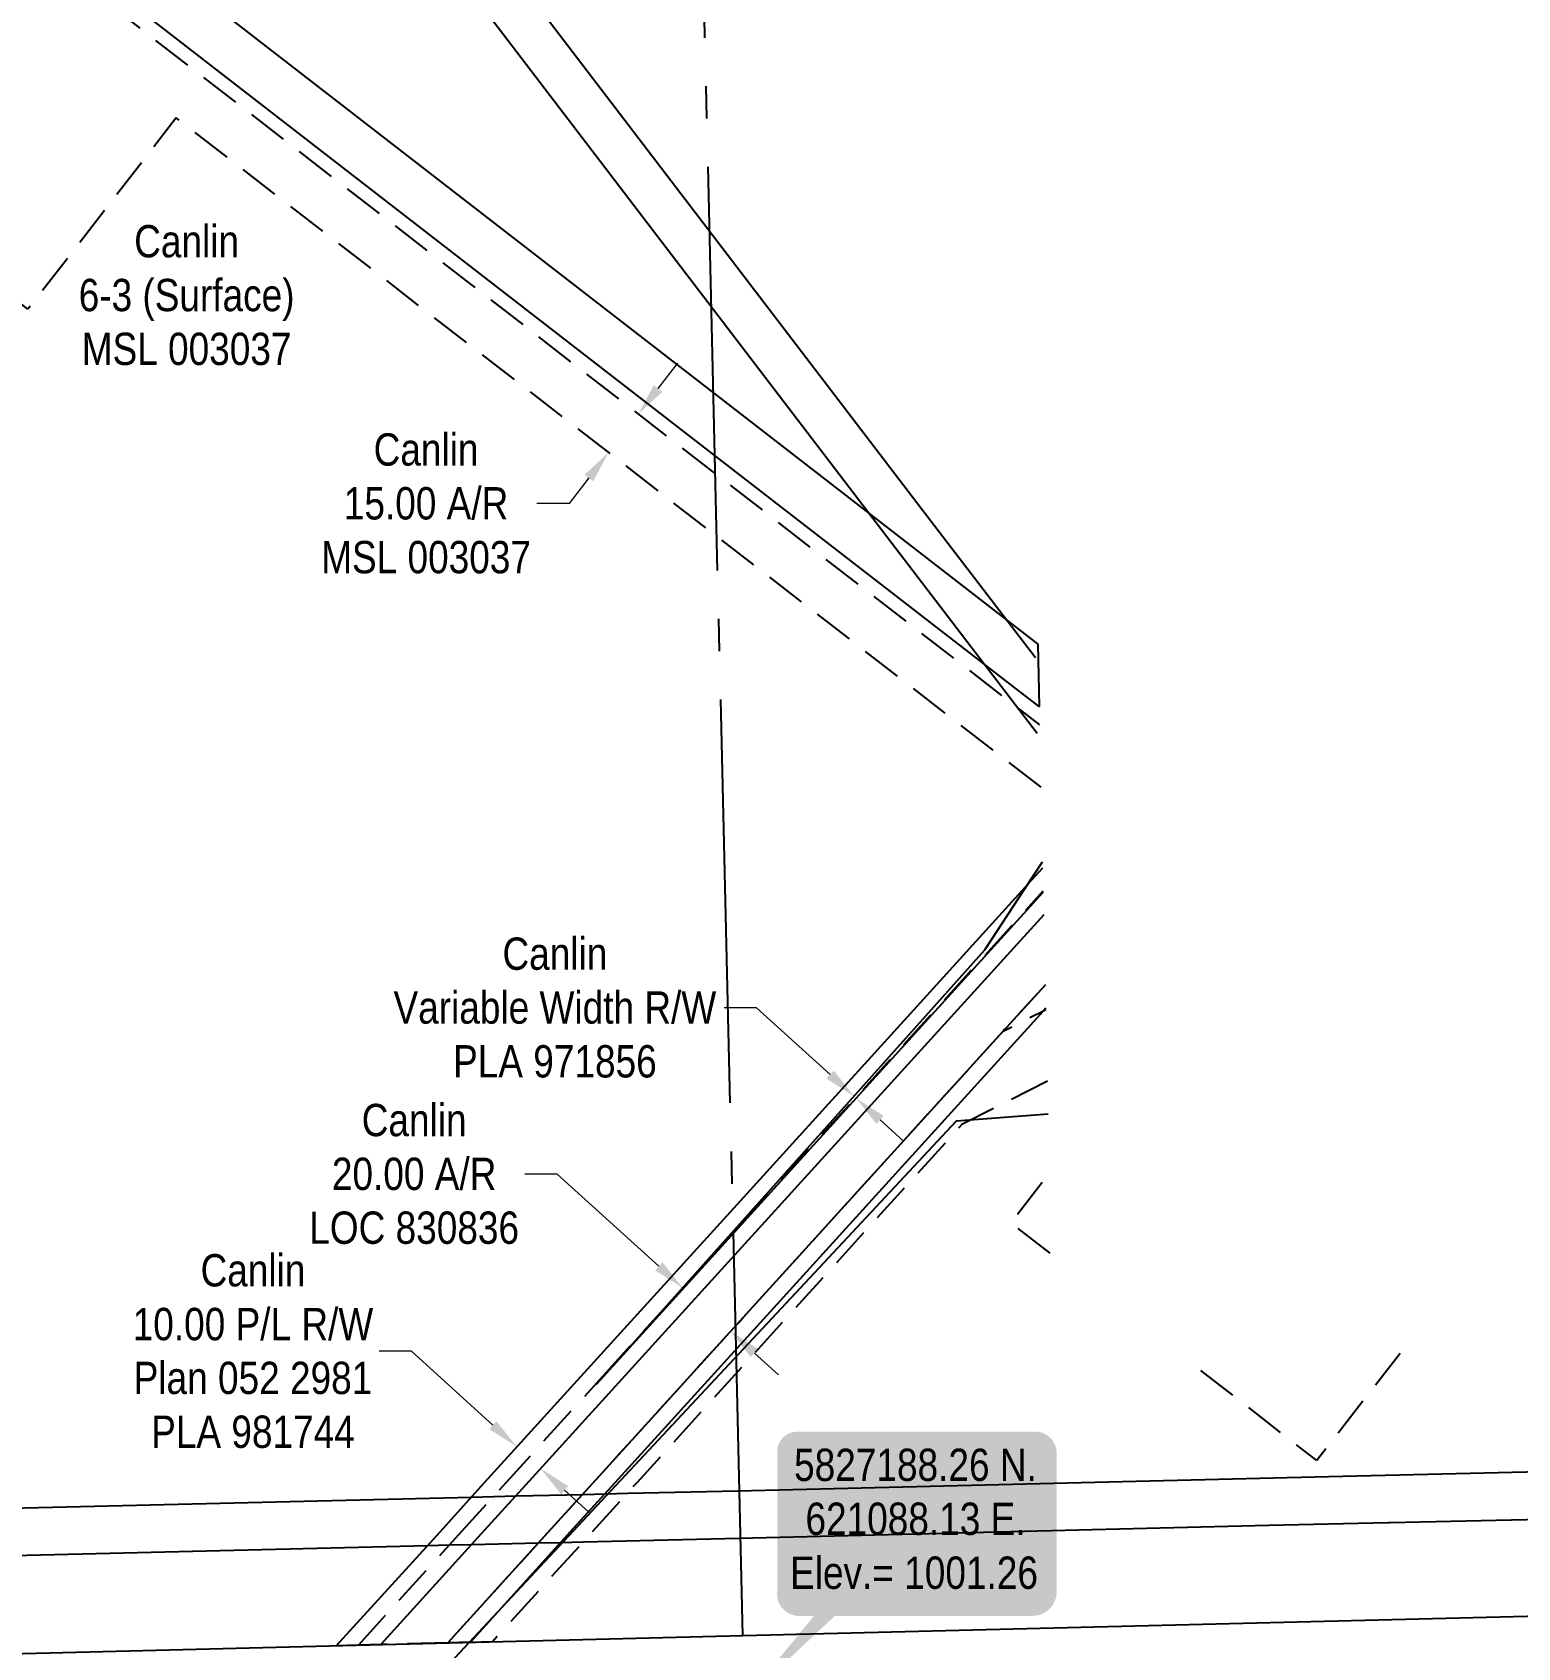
# Model space of a CAD drawing. Extents: x 616011 to 624727, y 5824635 to 5831187.
# Drawn here: x 620868 to 621328, y 5827205 to 5827705 of the extents above; entities that cross this region are included whole.
import ezdxf

# ---------------------------------------------------------------- set-up
doc = ezdxf.new("R2010")
doc.units = 0
doc.header["$LTSCALE"] = 5
doc.header["$PDSIZE"] = 0.5
for name, pattern in [('foc-ACCESSROAD', [3.75, 2.5, -1.25]), ('foc-FLOWLINE', [3.75, 2.5, -1.25]), ('foc-QUARTERLINE', [33, 25, -3, 2, -3])]:
    doc.linetypes.add(name, pattern=pattern)
doc.layers.get('Defpoints').update_dxf_attribs({"color": 9})
for name, color, linetype in [('AS-POWER', 104, 'foc-POWER'), ('C-AR', 13, 'foc-ACCESSROAD'), ('C-RW', 13, 'Continuous'), ('C-WS', 13, 'foc-ACCESSROAD'), ('DETAIL-T', 7, 'Continuous'), ('F-EZE', 190, 'foc-FLOWLINE'), ('F-RW', 190, 'Continuous'), ('F-WS', 190, 'foc-ACCESSROAD'), ('L-QSEC', 8, 'foc-QUARTERLINE'), ('L-SEC', 7, 'Continuous')]:
    doc.layers.add(name, color=color, linetype=linetype)
for name, color, linetype, lineweight in [('C-AR-T', 13, 'Continuous', 9), ('C-RW-T', 13, 'Continuous', 9), ('F-EZE-T', 190, 'Continuous', 9)]:
    doc.layers.add(name, color=color, linetype=linetype, lineweight=lineweight)
doc.styles.add('80', font='ARIALN.TTF', dxfattribs={"height": 10})
doc.styles.add('80CG', font='ARIALN.TTF', dxfattribs={"height": 10})
doc.styles.add('foc-LtypeFont', font='ARIALN.TTF', dxfattribs={"height": 7.35})
doc.linetypes.add('foc-POWER', pattern='A,6,-1,["P",foc-LtypeFont,S=0.2,R=0,X=-0.625,Y=-0.75],-1.24,4', length=12.24)
doc.dimstyles.new('Compass 5 000', dxfattribs={"dimscale": 5, "dimtxt": 9, "dimasz": 2, "dimexe": 0.2, "dimexo": 0.0625, "dimgap": 0.5, "dimtad": 0, "dimtih": 1, "dimtoh": 1, "dimzin": 0, "dimdsep": 46, "dimtxsty": '80CG', "dimcen": 0.1, "dimse1": 1, "dimse2": 1, "dimclrd": 256, "dimclrt": 256, "dimaunit": 1, "dimadec": 4, "dimazin": 0, "dimtfac": 0.06, "dimtofl": 0, "dimtmove": 0, "dimatfit": 1, "dimfxl": 0.2, "dimtolj": 1, "dimtzin": 0, "dimlwd": -1, "dimarcsym": 0})

# ---------------------------------------------------------------- blocks, each defined once
blk = doc.blocks.new('*U83')
h = blk.add_hatch(color=254)
edge = h.paths.add_edge_path()
edge.add_line((-36.5, -28.5), (36.5, -28.5))
edge.add_arc((36.5, -22.5), 6, 270, 360)
edge.add_line((42.5, -22.5), (42.5, 21))
edge.add_arc((36.5, 21), 6, 0, 90)
edge.add_line((36.5, 27), (-36.5, 27))
edge.add_arc((-36.5, 21), 6, 90, 180)
edge.add_line((-42.5, 21), (-42.5, -22.5))
edge.add_arc((-36.5, -22.5), 6, 180, 270)
at = {"color": 1, "flags": 128}
blk.add_lwpolyline([(-36.5, -28.5, 3, 3, 0), (36.5, -28.5, 3, 3, 0.414214), (42.5, -22.5, 3, 3, 0), (42.5, 21, 3, 0, 0.414214), (36.5, 27, 0, 0, 0), (-36.5, 27, 0, 0, 0.414214), (-42.5, 21, 0, 0, 0), (-42.5, -22.5, 0, 3, 0.414214)], format="xyseb", close=True, dxfattribs=at)
blk.add_lwpolyline([(-52.67, -56.23, 0, 10, 0), (0, 0, 5, 5, 0)], format="xyseb", dxfattribs=at)
at = {"color": 1, "style": '80'}
blk.add_attdef('ENTER_TEXT_001', (-35.99, -5), '', height=10, dxfattribs=at)
blk = doc.blocks.new('*D162')
at = {"layer": 'C-AR-T', "transparency": 16777216}
for p, q in [((621061.35, 5827594.59), (621067.47, 5827602.5)), ((621039.93, 5827566.9), (621033.81, 5827558.99)), ((621033.81, 5827558.99), (621023.81, 5827558.99))]:
    blk.add_line(p, q, dxfattribs=at)
for points in [[(621060.03, 5827595.61), (621062.67, 5827593.57), (621055.23, 5827586.68)], [(621038.61, 5827567.92), (621041.25, 5827565.88), (621046.05, 5827574.81)]]:
    blk.add_solid(points, dxfattribs=at)
at = {"layer": 'Defpoints', "color": 0, "transparency": 16777216}
for p in [(621039.49, 5827598.85), (621030.31, 5827586.98), (621046.05, 5827574.81)]:
    blk.add_point(p, dxfattribs=at)
at = {"layer": 'C-AR-T', "transparency": 16777216, "insert": (620989.53, 5827558.99), "char_height": 10, "attachment_point": 5, "style": '80CG'}
blk.add_mtext('\\A1;Canlin\\P15.00 A/R\\PMSL 003037', dxfattribs=at)
blk = doc.blocks.new('*D163')
at = {"layer": 'C-AR-T', "transparency": 16777216}
for p, q in [((621030.14, 5827351.31), (621020.14, 5827351.31)), ((621061.6, 5827322.75), (621030.14, 5827351.31)), ((621091.21, 5827295.87), (621098.61, 5827289.15))]:
    blk.add_line(p, q, dxfattribs=at)
for points in [[(621062.72, 5827323.98), (621060.48, 5827321.51), (621069.01, 5827316.03)], [(621092.33, 5827297.11), (621090.09, 5827294.64), (621083.81, 5827302.59)]]:
    blk.add_solid(points, dxfattribs=at)
at = {"layer": 'Defpoints', "color": 0, "transparency": 16777216}
for p in [(621075.69, 5827323.38), (621069.01, 5827316.03), (621090.48, 5827309.95)]:
    blk.add_point(p, dxfattribs=at)
at = {"layer": 'C-AR-T', "transparency": 16777216, "insert": (620985.84, 5827351.31), "char_height": 10, "attachment_point": 5, "style": '80CG'}
blk.add_mtext('\\A1;Canlin\\P20.00 A/R\\PLOC 830836', dxfattribs=at)
blk = doc.blocks.new('*D197')
at = {"layer": 'C-RW-T', "transparency": 16777216}
for p, q in [((620985.03, 5827296.45), (620975.03, 5827296.45)), ((621010.22, 5827273.56), (620985.03, 5827296.45)), ((621032.42, 5827253.4), (621039.82, 5827246.68))]:
    blk.add_line(p, q, dxfattribs=at)
for points in [[(621011.34, 5827274.79), (621009.1, 5827272.33), (621017.63, 5827266.84)], [(621033.54, 5827254.64), (621031.3, 5827252.17), (621025.02, 5827260.13)]]:
    blk.add_solid(points, dxfattribs=at)
at = {"layer": 'Defpoints', "color": 0, "transparency": 16777216}
for p in [(621017.63, 5827266.84), (621018.99, 5827268.34), (621026.38, 5827261.62)]:
    blk.add_point(p, dxfattribs=at)
at = {"layer": 'C-RW-T', "transparency": 16777216, "insert": (620935.94, 5827296.45), "char_height": 10, "attachment_point": 5, "style": '80CG'}
blk.add_mtext('\\A1;Canlin\\P10.00 P/L R/W\\PPlan 052 2981^JPLA 981744', dxfattribs=at)
blk = doc.blocks.new('*D206')
at = {"layer": 'C-RW-T', "transparency": 16777216}
for p, q in [((621091.82, 5827402.84), (621081.82, 5827402.84)), ((621114.63, 5827382.14), (621091.82, 5827402.84)), ((621130.09, 5827368.09), (621137.5, 5827361.37))]:
    blk.add_line(p, q, dxfattribs=at)
for points in [[(621115.75, 5827383.37), (621113.5, 5827380.9), (621122.03, 5827375.41)], [(621131.21, 5827369.33), (621128.97, 5827366.86), (621122.69, 5827374.82)]]:
    blk.add_solid(points, dxfattribs=at)
at = {"layer": 'Defpoints', "color": 0, "transparency": 16777216}
for p in [(621122.03, 5827375.41), (621122.13, 5827375.52), (621122.79, 5827374.93)]:
    blk.add_point(p, dxfattribs=at)
at = {"layer": 'C-RW-T', "transparency": 16777216, "insert": (621029.42, 5827402.84), "char_height": 10, "attachment_point": 5, "style": '80CG'}
blk.add_mtext('\\A1;Canlin\\PVariable Width R/W\\PPLA 971856', dxfattribs=at)
blk = doc.blocks.new('*D289')
at = {"layer": 'Defpoints', "color": 0, "transparency": 16777216}
for p in [(620931.57, 5827134.86), (620942.41, 5827131.9), (620939, 5827128.13)]:
    blk.add_point(p, dxfattribs=at)
at = {"layer": 'F-EZE-T', "transparency": 16777216}
for p, q in [((620914.85, 5827156.87), (620904.85, 5827156.87)), ((620927.58, 5827145.34), (620914.85, 5827156.87)), ((620949.82, 5827125.18), (620957.23, 5827118.46))]:
    blk.add_line(p, q, dxfattribs=at)
for points in [[(620928.7, 5827146.58), (620926.46, 5827144.11), (620934.99, 5827138.63)], [(620950.94, 5827126.41), (620948.7, 5827123.94), (620942.41, 5827131.9)]]:
    blk.add_solid(points, dxfattribs=at)
at = {"layer": 'F-EZE-T', "transparency": 16777216, "insert": (620845.71, 5827156.87), "char_height": 10, "attachment_point": 5, "style": '80CG'}
blk.add_mtext('\\A1;Fortis\\P10.00 Power Line R/W\\PEZE 910257', dxfattribs=at)

msp = doc.modelspace()

# ---------------------------------------------------------------- linework, layer by layer
at = {"layer": 'AS-POWER', "flags": 128}
msp.add_lwpolyline([(619975.008, 5827574.25), (620135.119, 5827718.079), (620169.667, 5827694.708), (620246.4, 5827597.913), (620317.857, 5827532.514), (620389.741, 5827467.313), (620460.886, 5827402.305), (620433.919, 5827333.046), (620448.262, 5827289.312), (620460.216, 5827289.684), (620463.132, 5827165.98), (620753.954, 5826958.172), (620783.108, 5826971.046), (621153.742, 5827367.85), (621182.156, 5827370.012)], dxfattribs=at)
at = {"layer": 'C-AR'}
msp.add_lwpolyline([(621181.278, 5827409.973), (621168.178, 5827395.542), (621087.733, 5827306.92), (621044.25, 5827259.018), (621041.043, 5827255.485), (621030.468, 5827243.835), (621027.273, 5827240.315), (620996.241, 5827206.104), (620975.513, 5827205.589), (620968.603, 5827205.417), (620999.707, 5827239.685), (621013.434, 5827254.807), (621044.332, 5827288.843), (621087.015, 5827335.861), (621180.64, 5827438.998)], dxfattribs=at)
at = {"layer": 'C-RW'}
for points in [[(620272.975, 5828217.591), (620550.584, 5828002.424), (620827.588, 5827787.74), (620835.585, 5827781.542), (620843.584, 5827775.343), (620855.827, 5827766.08), (620863.651, 5827759.79), (621080.885, 5827591.422), (621138.205, 5827546.996), (621178.961, 5827515.409), (621179.385, 5827496.108), (621173.576, 5827500.61), (621081.356, 5827572.037), (620845.22, 5827754.929), (620833.098, 5827764.318), (620825.1, 5827770.517), (620817.102, 5827776.714), (620526.55, 5828001.868), (620273.446, 5828198.013)], [(621180.802, 5827431.649), (621087.195, 5827328.586), (621020.339, 5827254.977), (621006.592, 5827239.842), (620975.513, 5827205.589), (620968.603, 5827205.417), (620961.694, 5827205.245), (620992.932, 5827239.518), (621006.546, 5827254.638), (621086.836, 5827343.035), (621177.088, 5827442.401), (621180.483, 5827446.139)], [(621180.647, 5827438.662), (621084.98, 5827333.276), (621042.298, 5827286.258), (621084.963, 5827333.964), (621162.552, 5827420.725), (621175.054, 5827439.815), (621180.441, 5827448.042)], [(621181.438, 5827402.706), (621180.719, 5827401.915), (621087.913, 5827299.675), (621047.954, 5827255.654), (621034.172, 5827240.473), (621003.151, 5827206.276), (620996.241, 5827206.104), (621027.273, 5827240.315), (621030.468, 5827243.835), (621041.043, 5827255.485), (621044.25, 5827259.018), (621087.733, 5827306.92), (621168.178, 5827395.542), (621181.278, 5827409.973)]]:
    msp.add_lwpolyline(points, dxfattribs=at)
at = {"layer": 'C-WS', "flags": 128}
msp.add_lwpolyline([(621179.934, 5827471.106), (621078.895, 5827549.364), (620912.205, 5827678.468), (620866.254, 5827619.139), (620787.781, 5827679.919), (620779.905, 5827686.017), (620783.244, 5827689.527), (620842.29, 5827751.603), (621078.426, 5827568.711), (621170.646, 5827497.284), (621179.51, 5827490.413)], dxfattribs=at)
at = {"layer": 'F-EZE', "flags": 128}
msp.add_lwpolyline([(621181.935, 5827380.085), (621155.442, 5827366.625), (621088.093, 5827292.43), (621054.864, 5827255.823), (621051.659, 5827252.292), (621041.086, 5827240.645), (621037.877, 5827237.111), (621010.06, 5827206.448), (621003.151, 5827206.276), (620996.241, 5827206.104), (621027.273, 5827240.315), (621030.468, 5827243.835), (621041.043, 5827255.485), (621044.25, 5827259.018), (621087.733, 5827306.92), (621168.178, 5827395.542), (621180.719, 5827401.915), (621181.447, 5827402.284)], dxfattribs=at)
at = {"layer": 'F-RW'}
for points in [[(620536.649, 5828101.856), (620833.364, 5827940.134), (621133.555, 5827546.973), (621178.756, 5827487.842)], [(621178.175, 5827511.185), (621144.456, 5827555.296), (620842.492, 5827950.778), (620564.11, 5828102.508)], [(620293.519, 5827234.258), (620436.01, 5827237.675), (620451.284, 5827238.041), (620454.494, 5827238.118), (620484.678, 5827238.841), (621003.643, 5827251.288), (621010.531, 5827251.453), (621017.436, 5827251.619), (621038.14, 5827252.114), (621045.051, 5827252.28), (621051.961, 5827252.445), (621086.079, 5827253.257), (621268.974, 5827257.607), (621299.746, 5827258.34), (621352.073, 5827259.586)], [(621363.187, 5827244.977), (621288.01, 5827243.276), (621287.388, 5827243.262), (621250.459, 5827242.427), (621086.439, 5827238.446), (621038.174, 5827237.275), (621031.261, 5827237.107), (621024.361, 5827236.953), (621003.681, 5827236.492), (620996.795, 5827236.338), (620990.02, 5827236.175), (620485.039, 5827224.043), (620454.856, 5827223.32), (620452.681, 5827223.268), (620437.406, 5827222.901), (620370.465, 5827221.301), (620293.872, 5827219.513)]]:
    msp.add_lwpolyline(points, dxfattribs=at)
at = {"layer": 'F-WS', "flags": 128}
for points in [[(621182.765, 5827326.802), (621170.602, 5827336.267), (621182.16, 5827351.121)], [(621291.136, 5827295.767), (621265.309, 5827262.575), (621224.69, 5827294.181)]]:
    msp.add_lwpolyline(points, dxfattribs=at)
at = {"layer": 'L-QSEC'}
msp.add_line((621087.648, 5827208.377), (621068.501, 5828014.497), dxfattribs=at)
at = {"layer": 'L-SEC'}
for p, q in [((621087.648, 5827208.377), (621888.468, 5827228.292)), ((620283.117, 5827188.37), (621087.648, 5827208.377))]:
    msp.add_line(p, q, dxfattribs=at)

# ---------------------------------------------------------------- block references
at = {"layer": 'DETAIL-T', "color": 2}
ref = msp.add_blockref('*U83', (621140.798, 5827244.495), dxfattribs=at)
ref.add_attrib('ENTER_TEXT_001', '5827188.26 N.', (621103.479, 5827256.267), dxfattribs={"layer": '0', "color": 1, "height": 10, "style": '80'})
ref.add_attrib('ENTER_TEXT_002', '621088.13 E.', (621107.002, 5827239.56), dxfattribs={"layer": '0', "color": 1, "height": 10, "style": '80'})
ref.add_attrib('ENTER_TEXT_003', 'Elev.= 1001.26', (621102.237, 5827222.852), dxfattribs={"layer": '0', "color": 1, "height": 10, "style": '80'})

# ---------------------------------------------------------------- texts
at = {"layer": 'C-AR-T', "insert": (620915.391, 5827623.488), "char_height": 9.99619, "width": 66.22755, "attachment_point": 5, "style": '80CG'}
msp.add_mtext('\\A1;Canlin\\P6-3 (Surface)\\PMSL 003037', dxfattribs=at)

# ---------------------------------------------------------------- dimensions: what is measured, and where the dimension line sits
at = {"layer": 'C-AR-T', "color": 3}
for base, p1, p2, angle, text, picture, middle in [((621046.047, 5827574.805), (621039.494, 5827598.85), (621030.311, 5827586.979), 232.27441, 'Canlin\\P15.00 A/R\\PMSL 003037', '*D162', (620989.525, 5827558.986)), ((621069.008, 5827316.026), (621090.485, 5827309.951), (621075.688, 5827323.384), 137.76685, 'Canlin\\P20.00 A/R\\PLOC 830836', '*D163', (620985.84, 5827351.31))]:
    dim = msp.add_linear_dim(base=base, p1=p1, p2=p2, angle=angle, text=text, dimstyle='Compass 5 000', dxfattribs=at)
    dim.commit()
    dim.dimension.update_dxf_attribs({"geometry": picture, "text_midpoint": middle, "dimtype": 161})
at = {"layer": 'C-RW-T'}
for base, p1, p2, angle, text, picture, middle in [((621122.029, 5827375.414), (621122.789, 5827374.925), (621122.129, 5827375.524), 137.76749, 'Canlin\\PVariable Width R/W\\PPLA 971856', '*D206', (621029.423, 5827402.839)), ((621017.627, 5827266.837), (621026.377, 5827261.624), (621018.988, 5827268.336), 137.7515, 'Canlin\\P10.00 P/L R/W\\PPlan 052 2981^JPLA 981744', '*D197', (620935.941, 5827296.447))]:
    dim = msp.add_linear_dim(base=base, p1=p1, p2=p2, angle=angle, text=text, dimstyle='Compass 5 000', override={"dimtxt": 10}, dxfattribs=at)
    dim.commit()
    dim.dimension.update_dxf_attribs({"geometry": picture, "text_midpoint": middle, "dimtype": 161})
at = {"layer": 'F-EZE-T', "color": 3}
dim = msp.add_linear_dim(base=(620942.413, 5827131.895), p1=(620931.574, 5827134.86), p2=(620939.001, 5827128.13), angle=317.8143, text='Fortis\\P10.00 Power Line R/W\\PEZE 910257', dimstyle='Compass 5 000', dxfattribs=at)
dim.commit()
dim.dimension.update_dxf_attribs({"geometry": '*D289', "text_midpoint": (620845.714, 5827156.871), "dimtype": 161})

doc.saveas('drawing.dxf')
